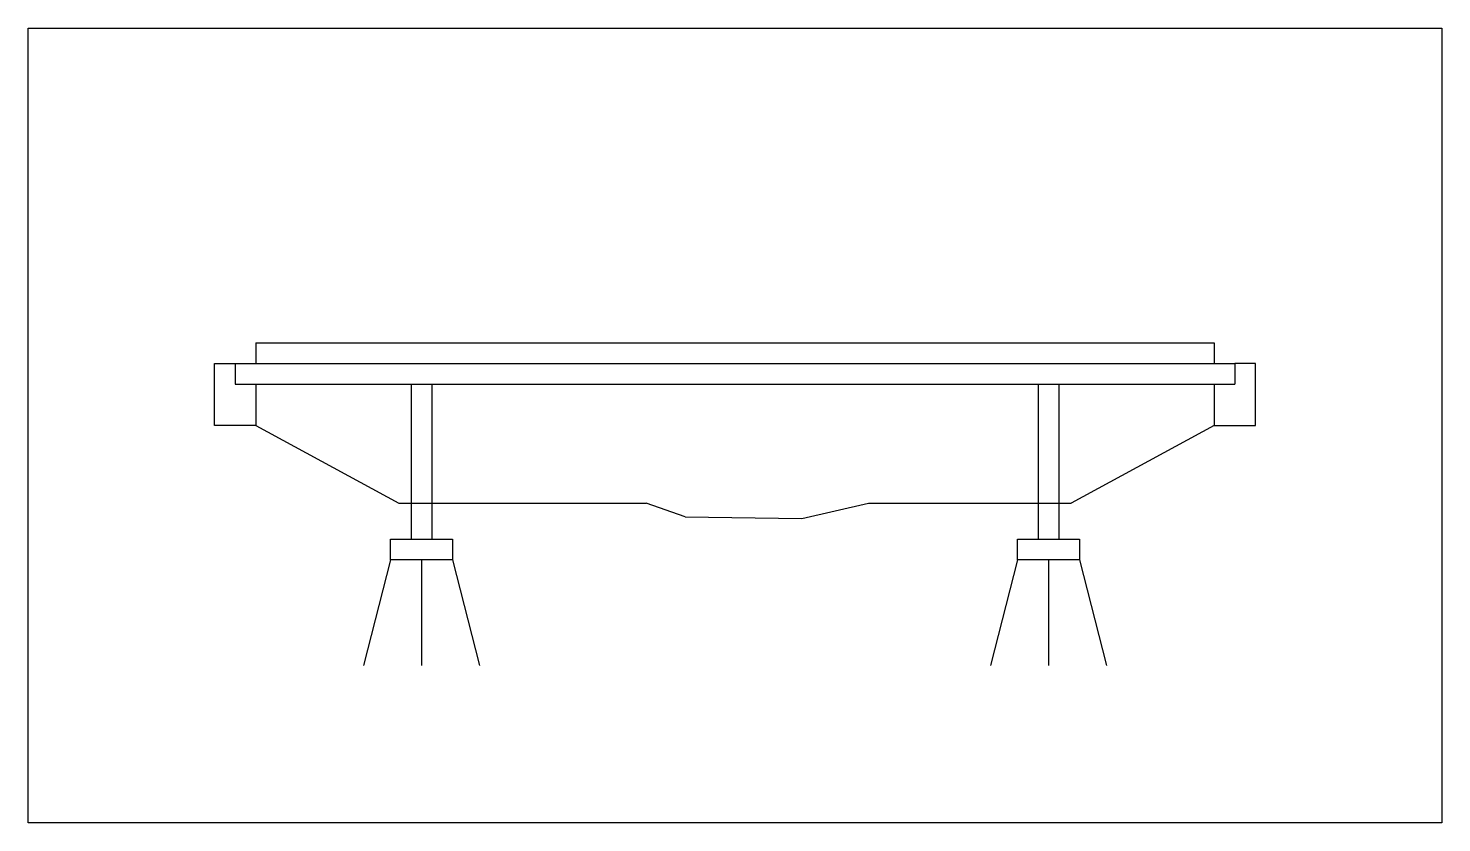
# Model space of a CAD drawing. Header units: inches. Extents: x 0 to 1366, y 0 to 768.
import ezdxf

# ---------------------------------------------------------------- set-up
doc = ezdxf.new("R2010")
doc.units = ezdxf.units.IN
doc.header["$MEASUREMENT"] = 0

msp = doc.modelspace()

# ---------------------------------------------------------------- linework, layer by layer
for points in [[(0, 0), (0, 768), (1366, 768), (1366, 0), (0, 0)], [(220, 464), (1146, 464)], [(220, 464), (220, 444)], [(1146, 464), (1146, 444)], [(220, 424), (220, 384), (180, 384), (180, 424), (180, 444), (200, 444)], [(200, 444), (1166, 444)], [(200, 444), (200, 424)], [(1146, 424), (1146, 384), (1186, 384), (1186, 424), (1186, 444), (1166, 444)], [(1166, 444), (1166, 424)], [(200, 424), (1166, 424)], [(370, 424), (370, 274)], [(390, 424), (390, 274)], [(976, 424), (976, 274)], [(996, 424), (996, 274)], [(220, 384), (358, 309)], [(1146, 384), (1008, 309)], [(358, 309), (597, 309)], [(635, 295.7), (597, 309)], [(747.5, 294), (812, 309)], [(812, 309), (812, 309)], [(812, 309), (1008, 309)], [(635, 295.7), (747.5, 294)], [(350, 274), (410, 274)], [(410, 274), (410, 254), (350, 254), (350, 274)], [(370, 274), (390, 274)], [(956, 274), (1016, 274)], [(1016, 274), (1016, 254), (956, 254), (956, 274)], [(976, 274), (996, 274)], [(976, 274), (996, 274)], [(350, 254), (324, 152)], [(380, 254), (380, 152)], [(410, 254), (436, 152)], [(956, 254), (930, 152)], [(986, 254), (986, 152)], [(1016, 254), (1042, 152)]]:
    msp.add_lwpolyline(points)

doc.saveas('drawing.dxf')
